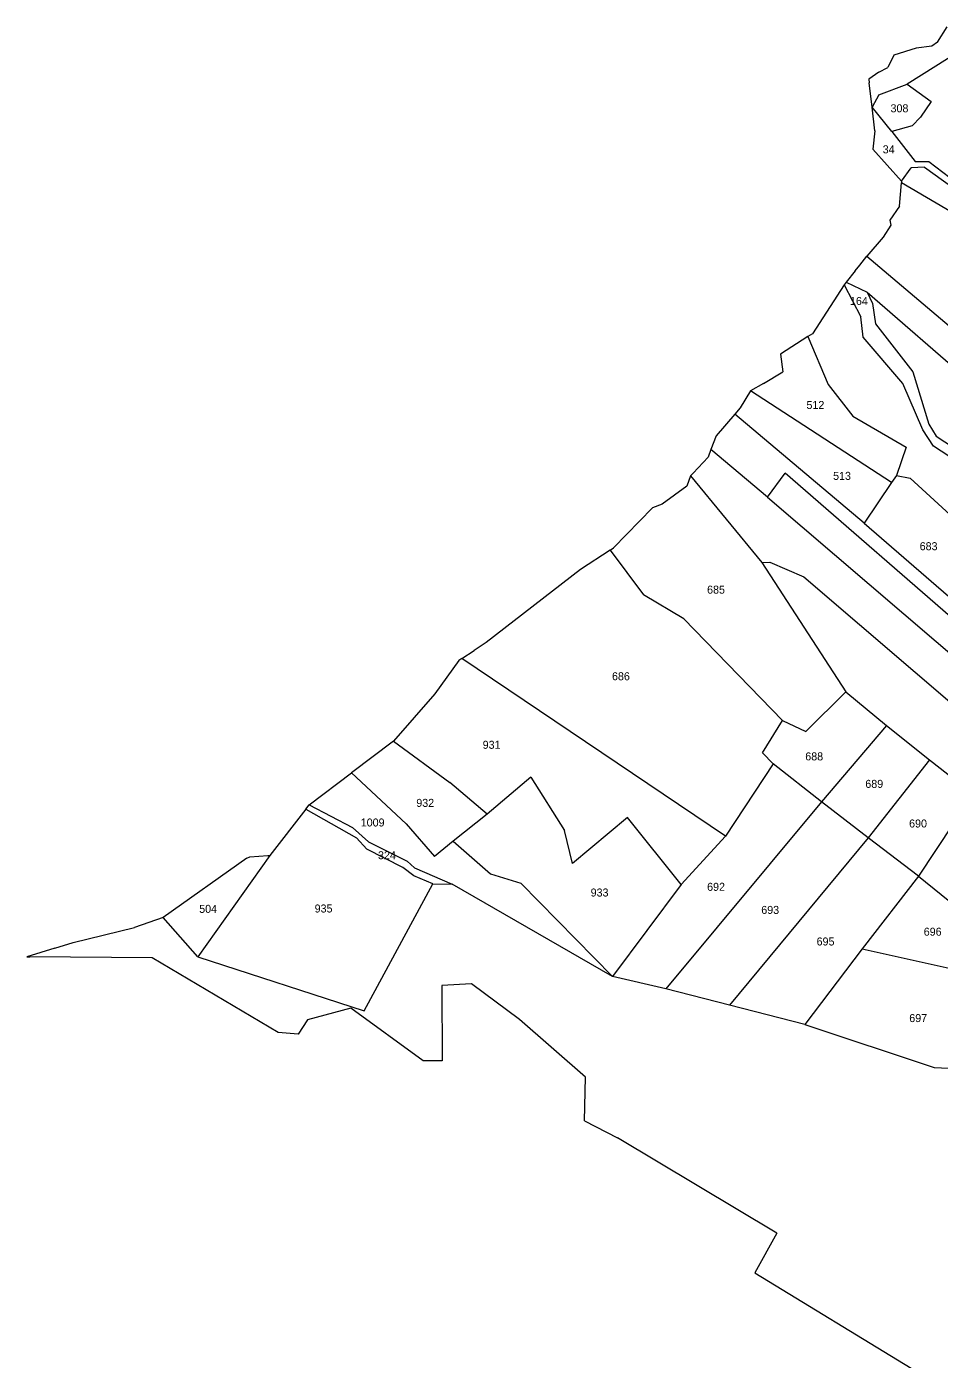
# Model space of a CAD drawing. Header units: metres. Extents: x 219366 to 221903, y 2706406 to 2707870.
# Drawn here: x 219365.9 to 219651.6, y 2707195.3 to 2707612.1 of the extents above; entities that cross this region are included whole.
import ezdxf
from ezdxf.enums import TextEntityAlignment as Align

# ---------------------------------------------------------------- set-up
doc = ezdxf.new("R2010")
doc.units = ezdxf.units.M

msp = doc.modelspace()

# ---------------------------------------------------------------- linework, layer by layer
at = {"layer": 'LIN'}
for p, q in [((219650.4, 2707607.23), (219653.36, 2707612.08)), ((219643.76, 2707605.42), (219636.71, 2707603.19)), ((219648.64, 2707605.99), (219643.76, 2707605.42)), ((219650.4, 2707607.23), (219648.64, 2707605.99)), ((219636.71, 2707603.19), (219634.91, 2707599.3)), ((219658.02, 2707604.84), (219640.92, 2707594.09)), ((219632.04, 2707597.83), (219628.89, 2707595.67)), ((219632.04, 2707597.83), (219634.91, 2707599.3)), ((219628.89, 2707595.67), (219629.03, 2707594.58)), ((219629.94, 2707586.96), (219629.03, 2707594.58)), ((219632.02, 2707590.79), (219640.92, 2707594.09)), ((219640.92, 2707594.09), (219648.38, 2707588.68)), ((219632.02, 2707590.79), (219629.94, 2707586.96)), ((219648.38, 2707588.68), (219645.07, 2707583.86)), ((219630.83, 2707579.6), (219629.94, 2707586.96)), ((219636.12, 2707579.34), (219629.94, 2707586.96)), ((219642.47, 2707581.07), (219636.12, 2707579.34)), ((219645.07, 2707583.86), (219642.47, 2707581.07)), ((219630.83, 2707579.6), (219630.21, 2707573.8)), ((219636.12, 2707579.34), (219643.44, 2707570.03)), ((219639.14, 2707563.83), (219630.21, 2707573.8)), ((219639.14, 2707563.83), (219642.15, 2707568.03)), ((219646.37, 2707568.24), (219642.15, 2707568.03)), ((219643.44, 2707570.03), (219647.71, 2707570.01)), ((219646.37, 2707568.24), (219678.11, 2707545.17)), ((219647.71, 2707570.01), (219676.29, 2707548.06)), ((219639.14, 2707563.83), (219639.1, 2707563.28)), ((219638.56, 2707556.04), (219639.1, 2707563.28)), ((219666.93, 2707547), (219639.1, 2707563.28)), ((219638.56, 2707556.04), (219635.47, 2707551.62)), ((219635.47, 2707551.62), (219635.83, 2707550.12)), ((219635.83, 2707550.12), (219633.37, 2707546.37)), ((219633.37, 2707546.37), (219628.29, 2707540.38)), ((219626.1, 2707537.59), (219628.29, 2707540.38)), ((219628.29, 2707540.38), (219687.03, 2707490.67)), ((219624.68, 2707535.84), (219621.85, 2707532.29)), ((219624.68, 2707535.84), (219626.1, 2707537.59)), ((219621.2, 2707531.48), (219611.31, 2707516.2)), ((219621.85, 2707532.29), (219621.2, 2707531.48)), ((219621.2, 2707531.48), (219626.44, 2707521.5)), ((219621.85, 2707532.29), (219628.44, 2707529.19)), ((219628.44, 2707529.19), (219697.31, 2707469.14)), ((219628.44, 2707529.19), (219630.04, 2707525.59)), ((219630.04, 2707525.59), (219631.04, 2707519.31)), ((219627.12, 2707515.16), (219626.44, 2707521.5)), ((219631.04, 2707519.31), (219642.71, 2707504.25)), ((219609.9, 2707515.3), (219601.33, 2707509.81)), ((219611.31, 2707516.2), (219609.9, 2707515.3)), ((219609.9, 2707515.3), (219616.25, 2707500.37)), ((219639.54, 2707500.67), (219627.12, 2707515.16)), ((219601.33, 2707509.81), (219602.12, 2707504.31)), ((219596, 2707500.7), (219602.12, 2707504.31)), ((219642.71, 2707504.25), (219647.68, 2707487.99)), ((219591.97, 2707498.32), (219588.74, 2707493.08)), ((219596, 2707500.7), (219591.97, 2707498.32)), ((219635.98, 2707469.73), (219591.97, 2707498.32)), ((219616.25, 2707500.37), (219623.99, 2707490.41)), ((219645.86, 2707486.2), (219639.54, 2707500.67)), ((219588.74, 2707493.08), (219587.05, 2707491.11)), ((219587.05, 2707491.11), (219581.23, 2707484.32)), ((219627.53, 2707457.02), (219587.05, 2707491.11)), ((219623.99, 2707490.41), (219640.57, 2707480.78)), ((219581.23, 2707484.32), (219579.63, 2707480.07)), ((219649.17, 2707481.12), (219645.86, 2707486.2)), ((219647.68, 2707487.99), (219649.97, 2707484.23)), ((219649.97, 2707484.23), (219662.15, 2707476.24)), ((219579.63, 2707480.07), (219578.71, 2707477.6)), ((219597.3, 2707465.17), (219579.63, 2707480.07)), ((219640.57, 2707480.78), (219637.58, 2707471.93)), ((219660.8, 2707473.5), (219649.17, 2707481.12)), ((219578.71, 2707477.6), (219574.07, 2707472.66)), ((219573.23, 2707471.77), (219572.12, 2707468.64)), ((219574.07, 2707472.66), (219573.23, 2707471.77)), ((219573.23, 2707471.77), (219595.51, 2707444.78)), ((219597.3, 2707465.17), (219602.77, 2707472.69)), ((219715.96, 2707374.33), (219602.77, 2707472.69)), ((219637.58, 2707471.93), (219635.98, 2707469.73)), ((219637.58, 2707471.93), (219641.81, 2707471.13)), ((219572.12, 2707468.64), (219564.42, 2707462.96)), ((219635.98, 2707469.73), (219627.53, 2707457.02)), ((219641.81, 2707471.13), (219654.34, 2707459.68)), ((219597.3, 2707465.17), (219680.76, 2707393.65)), ((219561.42, 2707461.86), (219549.21, 2707449.3)), ((219564.42, 2707462.96), (219561.42, 2707461.86)), ((219627.53, 2707457.02), (219705.24, 2707389.54)), ((219548.17, 2707448.63), (219538.85, 2707442.57)), ((219548.17, 2707448.63), (219549.21, 2707449.3)), ((219548.17, 2707448.63), (219558.57, 2707434.63)), ((219538.85, 2707442.57), (219509.45, 2707419.79)), ((219595.51, 2707444.78), (219598.03, 2707444.81)), ((219595.51, 2707444.78), (219621.77, 2707404.38)), ((219598.03, 2707444.81), (219608.68, 2707440.27)), ((219608.68, 2707440.27), (219704.35, 2707358.22)), ((219571.11, 2707427.17), (219558.57, 2707434.63)), ((219601.95, 2707395.37), (219571.11, 2707427.17)), ((219509.45, 2707419.79), (219505.65, 2707417.29)), ((219500.9, 2707414.17), (219493.4, 2707403.7)), ((219501.85, 2707414.8), (219500.9, 2707414.17)), ((219501.85, 2707414.8), (219505.65, 2707417.29)), ((219584.16, 2707359.29), (219501.85, 2707414.8)), ((219493.4, 2707403.7), (219480.44, 2707388.99)), ((219621.77, 2707404.38), (219609.24, 2707391.99)), ((219621.77, 2707404.38), (219634.43, 2707393.84)), ((219595.74, 2707385.31), (219601.95, 2707395.37)), ((219601.95, 2707395.37), (219609.24, 2707391.99)), ((219634.43, 2707393.84), (219614.14, 2707370)), ((219634.43, 2707393.84), (219647.92, 2707383.17)), ((219480.44, 2707388.99), (219467.39, 2707379.11)), ((219480.44, 2707388.99), (219498.08, 2707376.02)), ((219599.02, 2707381.91), (219595.74, 2707385.31)), ((219599.02, 2707381.91), (219584.16, 2707359.29)), ((219614.14, 2707370), (219599.02, 2707381.91)), ((219647.92, 2707383.17), (219628.75, 2707358.77)), ((219647.92, 2707383.17), (219661.43, 2707372.46)), ((219454.16, 2707369.09), (219467.39, 2707379.11)), ((219467.39, 2707379.11), (219484.43, 2707363.18)), ((219509.7, 2707366.15), (219498.08, 2707376.02)), ((219523.39, 2707377.76), (219509.7, 2707366.15)), ((219523.39, 2707377.76), (219533.86, 2707361.08)), ((219661.43, 2707372.46), (219644.45, 2707346.77)), ((219453.05, 2707367.68), (219441.84, 2707353.3)), ((219453.05, 2707367.68), (219454.16, 2707369.09)), ((219453.05, 2707367.68), (219468.93, 2707358.74)), ((219454.16, 2707369.09), (219467.63, 2707362.02)), ((219614.14, 2707370), (219565.53, 2707311.66)), ((219628.75, 2707358.77), (219614.14, 2707370)), ((219509.7, 2707366.15), (219499.16, 2707357.69)), ((219553.61, 2707365.14), (219536.34, 2707350.78)), ((219570.36, 2707344.21), (219553.61, 2707365.14)), ((219467.63, 2707362.02), (219472.63, 2707357.56)), ((219484.43, 2707363.18), (219493.23, 2707352.93)), ((219536.34, 2707350.78), (219533.86, 2707361.08)), ((219584.16, 2707359.29), (219570.36, 2707344.21)), ((219472.15, 2707355.24), (219468.93, 2707358.74)), ((219483.36, 2707349.52), (219472.15, 2707355.24)), ((219472.63, 2707357.56), (219484.78, 2707351.5)), ((219499.16, 2707357.69), (219493.23, 2707352.93)), ((219499.16, 2707357.69), (219510.79, 2707347.53)), ((219628.75, 2707358.77), (219585.46, 2707306.52)), ((219644.45, 2707346.77), (219628.75, 2707358.77)), ((219434.64, 2707352.44), (219408.55, 2707333.9)), ((219441.84, 2707353.3), (219419.35, 2707321.63)), ((219434.64, 2707352.44), (219435.65, 2707352.79)), ((219435.65, 2707352.79), (219441.22, 2707353.27)), ((219441.22, 2707353.27), (219441.84, 2707353.3)), ((219484.78, 2707351.5), (219487.02, 2707349.37)), ((219486.79, 2707346.93), (219483.36, 2707349.52)), ((219492.73, 2707344.42), (219486.79, 2707346.93)), ((219487.02, 2707349.37), (219498.76, 2707344.25)), ((219510.79, 2707347.53), (219520.21, 2707344.66)), ((219644.45, 2707346.77), (219626.83, 2707324.07)), ((219644.45, 2707346.77), (219679.17, 2707318.69)), ((219471.35, 2707304.73), (219492.73, 2707344.42)), ((219492.73, 2707344.42), (219498.76, 2707344.25)), ((219548.83, 2707315.43), (219498.76, 2707344.25)), ((219548.83, 2707315.43), (219520.21, 2707344.66)), ((219570.36, 2707344.21), (219548.83, 2707315.43)), ((219380.44, 2707326.04), (219399.62, 2707330.77)), ((219408.55, 2707333.9), (219399.62, 2707330.77)), ((219419.35, 2707321.63), (219408.55, 2707333.9)), ((219374.69, 2707324.29), (219380.44, 2707326.04)), ((219374.69, 2707324.29), (219365.9, 2707321.64)), ((219365.9, 2707321.64), (219366.93, 2707321.63)), ((219405.05, 2707321.31), (219366.93, 2707321.63)), ((219419.35, 2707321.63), (219471.35, 2707304.73)), ((219626.83, 2707324.07), (219608.99, 2707300.46)), ((219626.83, 2707324.07), (219658.75, 2707317.06)), ((219444.4, 2707297.98), (219405.05, 2707321.31)), ((219565.53, 2707311.66), (219548.83, 2707315.43)), ((219504.8, 2707313.18), (219495.56, 2707312.62)), ((219495.56, 2707312.62), (219495.7, 2707289.13)), ((219519.82, 2707302.01), (219504.8, 2707313.18)), ((219585.46, 2707306.52), (219565.53, 2707311.66)), ((219467.19, 2707305.62), (219453.61, 2707301.96)), ((219489.71, 2707289.11), (219467.19, 2707305.62)), ((219608.99, 2707300.46), (219585.46, 2707306.52)), ((219453.61, 2707301.96), (219450.69, 2707297.42)), ((219540.48, 2707283.99), (219519.82, 2707302.01)), ((219450.69, 2707297.42), (219444.4, 2707297.98)), ((219608.99, 2707300.46), (219649.34, 2707287.01)), ((219495.7, 2707289.13), (219489.71, 2707289.11)), ((219649.34, 2707287.01), (219665.45, 2707286.31)), ((219540.15, 2707270.34), (219540.48, 2707283.99)), ((219540.15, 2707270.34), (219550.45, 2707265.1)), ((219600.18, 2707235.26), (219550.45, 2707265.1)), ((219600.18, 2707235.26), (219593.3, 2707222.87)), ((219593.3, 2707222.87), (219642.19, 2707193.1))]:
    msp.add_line(p, q, dxfattribs=at)

# ---------------------------------------------------------------- texts
at = {"layer": 'PAR'}
for s, p in [('308', (219638.51, 2707586.6)), ('34', (219635.13, 2707573.78)), ('164', (219625.84, 2707526.42)), ('512', (219612.25, 2707493.95)), ('513', (219620.57, 2707471.81)), ('683', (219647.61, 2707449.84)), ('685', (219581.21, 2707436.27)), ('686', (219551.51, 2707409.23)), ('931', (219511.11, 2707387.83)), ('688', (219611.88, 2707384.2)), ('689', (219630.63, 2707375.62)), ('932', (219490.38, 2707369.68)), ('1009', (219473.96, 2707363.56)), ('690', (219644.31, 2707363.25)), ('324', (219478.42, 2707353.33)), ('933', (219544.84, 2707341.69)), ('692', (219581.22, 2707343.47)), ('504', (219422.57, 2707336.59)), ('935', (219458.63, 2707336.7)), ('693', (219598.13, 2707336.26)), ('696', (219648.88, 2707329.45)), ('695', (219615.42, 2707326.4)), ('697', (219644.36, 2707302.48))]:
    msp.add_text(s, height=2.5, dxfattribs=at).set_placement(p, align=Align.MIDDLE)

doc.saveas('drawing.dxf')
